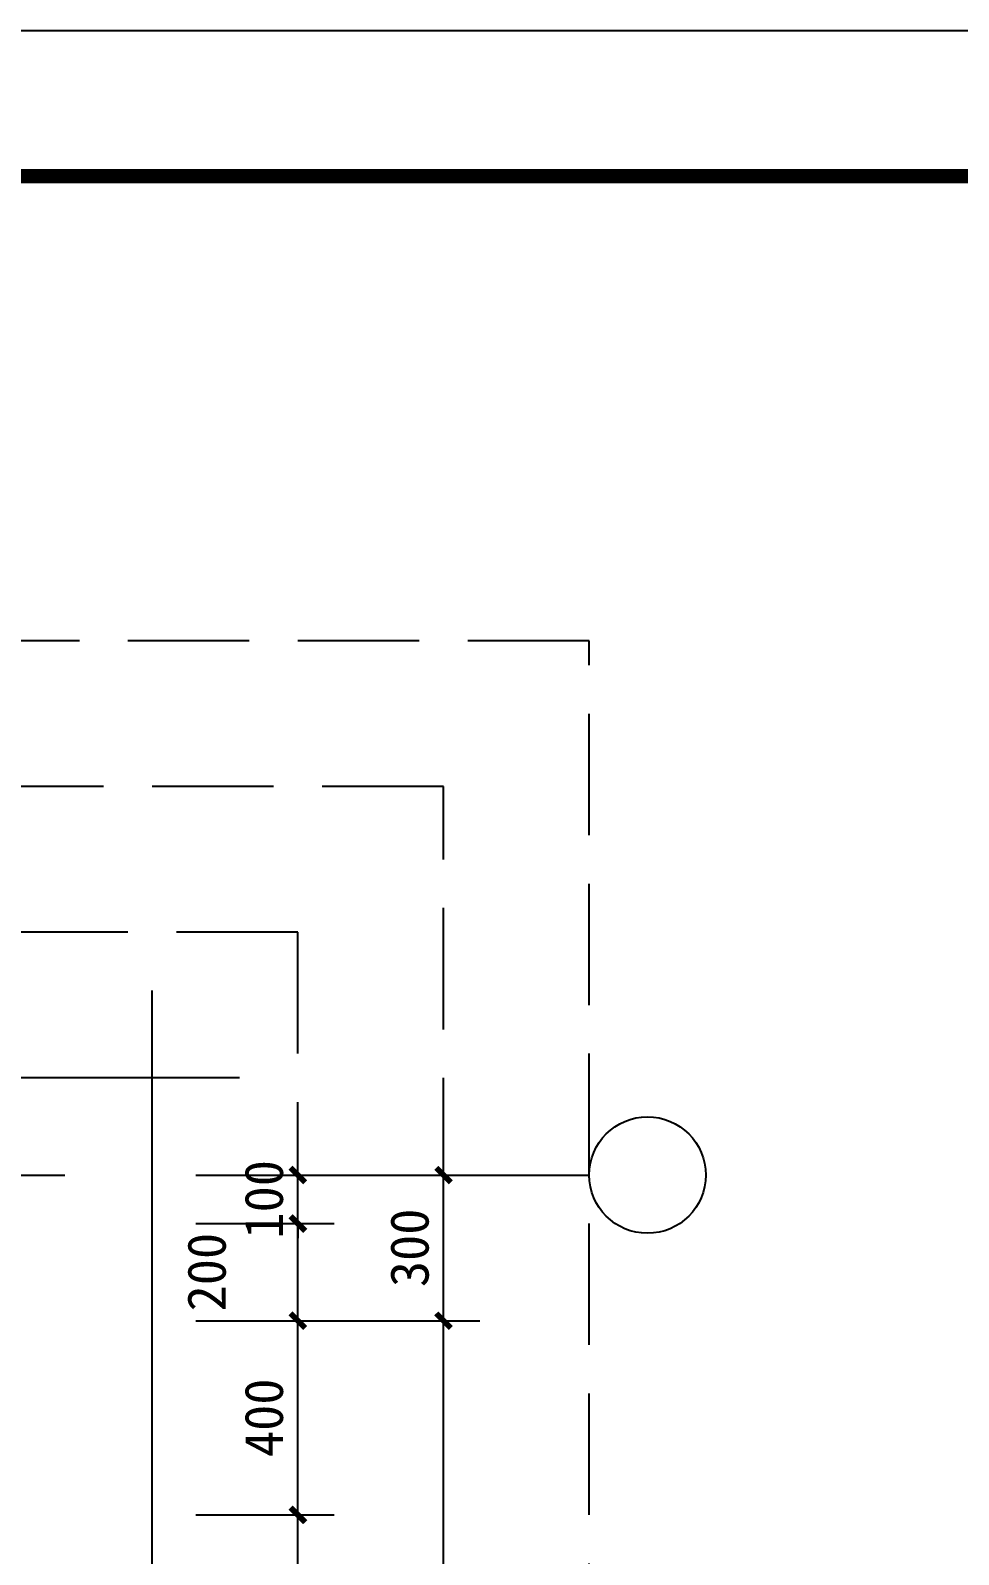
# Model space of a CAD drawing. Header units: millimetres. Extents: x -15 to 66915, y -15 to 18798.
# Drawn here: x 38285 to 40196, y 14681 to 17820 of the extents above; entities that cross this region are included whole.
import ezdxf
from ezdxf.enums import TextEntityAlignment as Align

# ---------------------------------------------------------------- set-up
doc = ezdxf.new("R2010")
doc.units = ezdxf.units.MM
doc.header["$LTSCALE"] = 1000
doc.linetypes.add('1#2#楼$0$DOTE', pattern=[2.42, 2, -0.2, 0.02, -0.2])
doc.linetypes.add('DASH', pattern=[0.35, 0.25, -0.1])
doc.layers.get('Defpoints').update_dxf_attribs({"color": 4, "linetype": 'DASH'})
for name, color, linetype in [('1#2#楼$0$A-ANNO-AXIS', 3, 'Continuous'), ('1#2#楼$0$A-ANNO-DIMS', 3, 'Continuous'), ('1#2#楼$0$A-ANNO-DOTE', 10, '1#2#楼$0$DOTE'), ('1#2#楼$0$A-ANNO-SYMB', 3, 'Continuous'), ('A1+无手签$0$A-ANNO-TTLB', 7, 'Continuous'), ('AXIS_TEXT', 7, 'Continuous')]:
    doc.layers.add(name, color=color, linetype=linetype)
doc.styles.add('1#2#楼$0$_TCH_DIM_T3', font='')
doc.styles.add('COMPLEX', font='COMPLEX')
doc.styles.get('1#2#楼$0$_TCH_DIM_T3').set_extended_font_data('SimSun')
doc.dimstyles.new('1#2#楼$0$_TCH_ARCH&&30', dxfattribs={"dimtxt": 79.303797, "dimasz": 30, "dimexe": 75, "dimexo": 90, "dimgap": 30, "dimtad": 1, "dimdec": 0, "dimzin": 0, "dimdsep": 46, "dimtxsty": '1#2#楼$0$_TCH_DIM_T3', "dimblk": '1#2#楼$0$_ArchTick', "dimcen": 0.09, "dimclrt": 7, "dimazin": 2, "dimtfac": 1, "dimtdec": 0, "dimtix": 1, "dimtmove": 2, "dimatfit": 3, "dimfxl": 100, "dimtolj": 1, "dimtzin": 0, "dimarcsym": 0})

# ---------------------------------------------------------------- blocks, each defined once
blk = doc.blocks.new('_AXISO')
blk.add_circle((0, 0), 0.5)
at = {"layer": 'AXIS_TEXT', "style": 'COMPLEX', "width": 1.041667}
blk.add_attdef('A', text='', height=0.56, dxfattribs=at).set_placement((-0.25, -0.28), (0.25, -0.28), align=Align.FIT)
blk = doc.blocks.new('1#2#楼$0$_ArchTick')
at = {"color": 0, "linetype": 'ByBlock', "const_width": 0.4}
blk.add_lwpolyline([(-0.5, -0.5), (0.5, 0.5)], dxfattribs=at)
blk = doc.blocks.new('*D555')
at = {"layer": '1#2#楼$0$A-ANNO-DIMS', "color": 0, "lineweight": -2, "transparency": 16777216}
for p, q in [((38625.5, 14762.7), (38910.5, 14762.7)), ((38835.5, 14062.7), (38835.5, 14762.7)), ((38625.5, 14062.7), (38910.5, 14062.7))]:
    blk.add_line(p, q, dxfattribs=at)
at = {"layer": 'Defpoints', "color": 0, "transparency": 16777216}
for p in [(38535.5, 14762.7), (38835.5, 14762.7), (38535.5, 14062.7)]:
    blk.add_point(p, dxfattribs=at)
at = {"layer": '1#2#楼$0$A-ANNO-DIMS', "color": 0, "lineweight": -2, "transparency": 16777216, "xscale": 30, "yscale": 30, "zscale": 30}
for p, rotation in [((38835.5, 14762.7), 90), ((38835.5, 14062.7), 270)]:
    blk.add_blockref('1#2#楼$0$_ArchTick', p, dxfattribs=dict(at, rotation=rotation))
at = {"layer": '1#2#楼$0$A-ANNO-DIMS', "color": 7, "transparency": 16777216, "insert": (38765.8, 14412.7), "char_height": 79.3, "attachment_point": 5, "rotation": 90, "style": '1#2#楼$0$_TCH_DIM_T3'}
blk.add_mtext('\\A1;700', dxfattribs=at)
blk = doc.blocks.new('*D556')
at = {"layer": '1#2#楼$0$A-ANNO-DIMS', "color": 0, "lineweight": -2, "transparency": 16777216}
for p, q in [((38625.5, 15162.7), (38910.5, 15162.7)), ((38835.5, 14762.7), (38835.5, 15162.7)), ((38625.5, 14762.7), (38910.5, 14762.7))]:
    blk.add_line(p, q, dxfattribs=at)
at = {"layer": 'Defpoints', "color": 0, "transparency": 16777216}
for p in [(38535.5, 15162.7), (38835.5, 15162.7), (38535.5, 14762.7)]:
    blk.add_point(p, dxfattribs=at)
at = {"layer": '1#2#楼$0$A-ANNO-DIMS', "color": 0, "lineweight": -2, "transparency": 16777216, "xscale": 30, "yscale": 30, "zscale": 30}
for p, rotation in [((38835.5, 15162.7), 90), ((38835.5, 14762.7), 270)]:
    blk.add_blockref('1#2#楼$0$_ArchTick', p, dxfattribs=dict(at, rotation=rotation))
at = {"layer": '1#2#楼$0$A-ANNO-DIMS', "color": 7, "transparency": 16777216, "insert": (38765.8, 14962.7), "char_height": 79.3, "attachment_point": 5, "rotation": 90, "style": '1#2#楼$0$_TCH_DIM_T3'}
blk.add_mtext('\\A1;400', dxfattribs=at)
blk = doc.blocks.new('*D557')
at = {"layer": '1#2#楼$0$A-ANNO-DIMS', "color": 0, "lineweight": -2, "transparency": 16777216}
for p, q in [((38625.5, 15362.7), (38910.5, 15362.7)), ((38835.5, 15162.7), (38835.5, 15362.7)), ((38625.5, 15162.7), (38910.5, 15162.7))]:
    blk.add_line(p, q, dxfattribs=at)
at = {"layer": 'Defpoints', "color": 0, "transparency": 16777216}
for p in [(38535.5, 15362.7), (38835.5, 15362.7), (38535.5, 15162.7)]:
    blk.add_point(p, dxfattribs=at)
at = {"layer": '1#2#楼$0$A-ANNO-DIMS', "color": 0, "lineweight": -2, "transparency": 16777216, "xscale": 30, "yscale": 30, "zscale": 30}
for p, rotation in [((38835.5, 15362.7), 90), ((38835.5, 15162.7), 270)]:
    blk.add_blockref('1#2#楼$0$_ArchTick', p, dxfattribs=dict(at, rotation=rotation))
at = {"layer": '1#2#楼$0$A-ANNO-DIMS', "color": 7, "transparency": 16777216, "insert": (38648, 15262.7), "char_height": 79.3, "attachment_point": 5, "rotation": 90, "style": '1#2#楼$0$_TCH_DIM_T3'}
blk.add_mtext('\\A1;200', dxfattribs=at)
blk = doc.blocks.new('*D558')
at = {"layer": '1#2#楼$0$A-ANNO-DIMS', "color": 0, "lineweight": -2, "transparency": 16777216}
for p, q in [((38835.5, 15462.7), (38835.5, 15492.7)), ((38625.5, 15462.7), (38910.5, 15462.7)), ((38835.5, 15362.7), (38835.5, 15462.7)), ((38625.5, 15362.7), (38910.5, 15362.7)), ((38835.5, 15362.7), (38835.5, 15332.7))]:
    blk.add_line(p, q, dxfattribs=at)
at = {"layer": 'Defpoints', "color": 0, "transparency": 16777216}
for p in [(38535.5, 15462.7), (38835.5, 15462.7), (38535.5, 15362.7)]:
    blk.add_point(p, dxfattribs=at)
at = {"layer": '1#2#楼$0$A-ANNO-DIMS', "color": 0, "lineweight": -2, "transparency": 16777216, "xscale": 30, "yscale": 30, "zscale": 30}
for p, rotation in [((38835.5, 15462.7), 270), ((38835.5, 15362.7), 90)]:
    blk.add_blockref('1#2#楼$0$_ArchTick', p, dxfattribs=dict(at, rotation=rotation))
at = {"layer": '1#2#楼$0$A-ANNO-DIMS', "color": 7, "transparency": 16777216, "insert": (38765.8, 15412.7), "char_height": 79.3, "attachment_point": 5, "rotation": 90, "style": '1#2#楼$0$_TCH_DIM_T3'}
blk.add_mtext('\\A1;100', dxfattribs=at)
blk = doc.blocks.new('*D559')
at = {"layer": '1#2#楼$0$A-ANNO-DIMS', "color": 0, "lineweight": -2, "transparency": 16777216}
for p, q in [((38715.5, 15462.7), (39210.5, 15462.7)), ((39135.5, 15162.7), (39135.5, 15462.7)), ((38715.5, 15162.7), (39210.5, 15162.7))]:
    blk.add_line(p, q, dxfattribs=at)
at = {"layer": 'Defpoints', "color": 0, "transparency": 16777216}
for p in [(38625.5, 15462.7), (39135.5, 15462.7), (38625.5, 15162.7)]:
    blk.add_point(p, dxfattribs=at)
at = {"layer": '1#2#楼$0$A-ANNO-DIMS', "color": 0, "lineweight": -2, "transparency": 16777216, "xscale": 30, "yscale": 30, "zscale": 30}
for p, rotation in [((39135.5, 15462.7), 90), ((39135.5, 15162.7), 270)]:
    blk.add_blockref('1#2#楼$0$_ArchTick', p, dxfattribs=dict(at, rotation=rotation))
at = {"layer": '1#2#楼$0$A-ANNO-DIMS', "color": 7, "transparency": 16777216, "insert": (39065.8, 15312.7), "char_height": 79.3, "attachment_point": 5, "rotation": 90, "style": '1#2#楼$0$_TCH_DIM_T3'}
blk.add_mtext('\\A1;300', dxfattribs=at)
blk = doc.blocks.new('*D560')
at = {"layer": '1#2#楼$0$A-ANNO-DIMS', "color": 0, "lineweight": -2, "transparency": 16777216}
for p, q in [((38715.5, 15162.7), (39210.5, 15162.7)), ((39135.5, 11862.7), (39135.5, 15162.7)), ((38715.5, 11862.7), (39210.5, 11862.7))]:
    blk.add_line(p, q, dxfattribs=at)
at = {"layer": 'Defpoints', "color": 0, "transparency": 16777216}
for p in [(38625.5, 15162.7), (39135.5, 15162.7), (38625.5, 11862.7)]:
    blk.add_point(p, dxfattribs=at)
at = {"layer": '1#2#楼$0$A-ANNO-DIMS', "color": 0, "lineweight": -2, "transparency": 16777216, "xscale": 30, "yscale": 30, "zscale": 30}
for p, rotation in [((39135.5, 15162.7), 90), ((39135.5, 11862.7), 270)]:
    blk.add_blockref('1#2#楼$0$_ArchTick', p, dxfattribs=dict(at, rotation=rotation))
at = {"layer": '1#2#楼$0$A-ANNO-DIMS', "color": 7, "transparency": 16777216, "insert": (39065.8, 13512.7), "char_height": 79.3, "attachment_point": 5, "rotation": 90, "style": '1#2#楼$0$_TCH_DIM_T3'}
blk.add_mtext('\\A1;3300', dxfattribs=at)
blk = doc.blocks.new('3#~5#楼')
at = {"layer": 'Defpoints'}
for points in [[(31230, 17820), (66900, 17820), (66900, 0), (31230, 0)], [(31980, 300), (64650, 300), (64650, 17520), (31980, 17520)]]:
    blk.add_lwpolyline(points, close=True, dxfattribs=at)
blk = doc.blocks.new('厨卫大样-无障碍')
at = {"layer": 'Defpoints'}
for points in [[(31230, 17820), (66900, 17820), (66900, 0), (31230, 0)], [(31980, 300), (64650, 300), (64650, 17520), (31980, 17520)]]:
    blk.add_lwpolyline(points, close=True, dxfattribs=at)
blk = doc.blocks.new('1#2#楼')
at = {"layer": '1#2#楼$0$A-ANNO-AXIS'}
blk.add_line((39135.5, 15462.7), (39435.5, 15462.7), dxfattribs=at)
at = {"layer": '1#2#楼$0$A-ANNO-DOTE'}
blk.add_lwpolyline([(33935.5, 15462.7), (38535.5, 15462.7)], dxfattribs=at)
at = {"layer": '1#2#楼$0$A-ANNO-SYMB'}
for points in [[(38535.5, 11282.7), (38535.5, 13528.9), (38472.5, 13551.8), (38598.5, 13574.1), (38535.5, 13596.4), (38535.5, 15842.6)], [(38715.5, 15662.6), (36269.2, 15662.6), (36246.3, 15599.6), (36224.1, 15725.6), (36201.7, 15662.6), (33755.5, 15662.6)]]:
    blk.add_lwpolyline(points, dxfattribs=at)
at = {"layer": 'Defpoints'}
for points in [[(31230, 17820), (66900, 17820), (66900, 0), (31230, 0)], [(31980, 300), (64650, 300), (64650, 17520), (31980, 17520)], [(33035.5, 10562.7), (39435.5, 10562.7), (39435.5, 16562.6), (33035.5, 16562.6)], [(33335.5, 10862.7), (39135.5, 10862.7), (39135.5, 16262.6), (33335.5, 16262.6)], [(33635.5, 11162.7), (38835.5, 11162.7), (38835.5, 15962.6), (33635.5, 15962.6)]]:
    blk.add_lwpolyline(points, close=True, dxfattribs=at)
at = {"layer": 'Defpoints', "ltscale": 800}
blk.add_lwpolyline([(33935.5, 11462.7), (38535.5, 11462.7), (38535.5, 15662.6), (33935.5, 15662.6)], close=True, dxfattribs=at)
at = {"layer": '1#2#楼$0$A-ANNO-AXIS', "xscale": 240, "yscale": 240, "zscale": 240}
blk.add_blockref('_AXISO', (39555.5, 15462.7), dxfattribs=at)
at = {"layer": '1#2#楼$0$A-ANNO-DIMS'}
for p1, p2, distance, picture, middle in [((38535.5, 15362.7), (38535.5, 15462.7), -300, '*D558', (38765.8, 15412.7)), ((38625.5, 15162.7), (38625.5, 15462.7), -510, '*D559', (39065.8, 15312.7)), ((38535.5, 14762.7), (38535.5, 15162.7), -300, '*D556', (38765.8, 14962.7)), ((38625.5, 11862.7), (38625.5, 15162.7), -510, '*D560', (39065.8, 13512.7)), ((38535.5, 14062.7), (38535.5, 14762.7), -300, '*D555', (38765.8, 14412.7))]:
    dim = blk.add_aligned_dim(p1=p1, p2=p2, distance=distance, dimstyle='1#2#楼$0$_TCH_ARCH&&30', dxfattribs=at)
    dim.commit()
    dim.dimension.update_dxf_attribs({"geometry": picture, "text_midpoint": middle})
dim = blk.add_linear_dim(base=(38835.5, 15362.7), p1=(38535.5, 15162.7), p2=(38535.5, 15362.7), angle=90, dimstyle='1#2#楼$0$_TCH_ARCH&&30', dxfattribs=at)
dim.commit()
dim.dimension.update_dxf_attribs({"geometry": '*D557', "text_midpoint": (38648, 15262.7), "dimtype": 161})

msp = doc.modelspace()

# ---------------------------------------------------------------- block references
msp.add_blockref('1#2#楼', (0, 0))

# ---------------------------------------------------------------- next in the draw order: block references
msp.add_blockref('3#~5#楼', (0, 0))

# ---------------------------------------------------------------- next in the draw order: block references
msp.add_blockref('厨卫大样-无障碍', (0, 0))

# ---------------------------------------------------------------- next in the draw order: linework, layer by layer
at = {"layer": 'A1+无手签$0$A-ANNO-TTLB'}
msp.add_lwpolyline([(31230, 0), (31230, 17820), (66900, 17820), (66900, 0)], close=True, dxfattribs=at)
at = {"layer": 'A1+无手签$0$A-ANNO-TTLB', "const_width": 30}
msp.add_lwpolyline([(31980, 300), (66600, 300), (66600, 17520), (31980, 17520)], close=True, dxfattribs=at)

doc.saveas('drawing.dxf')
